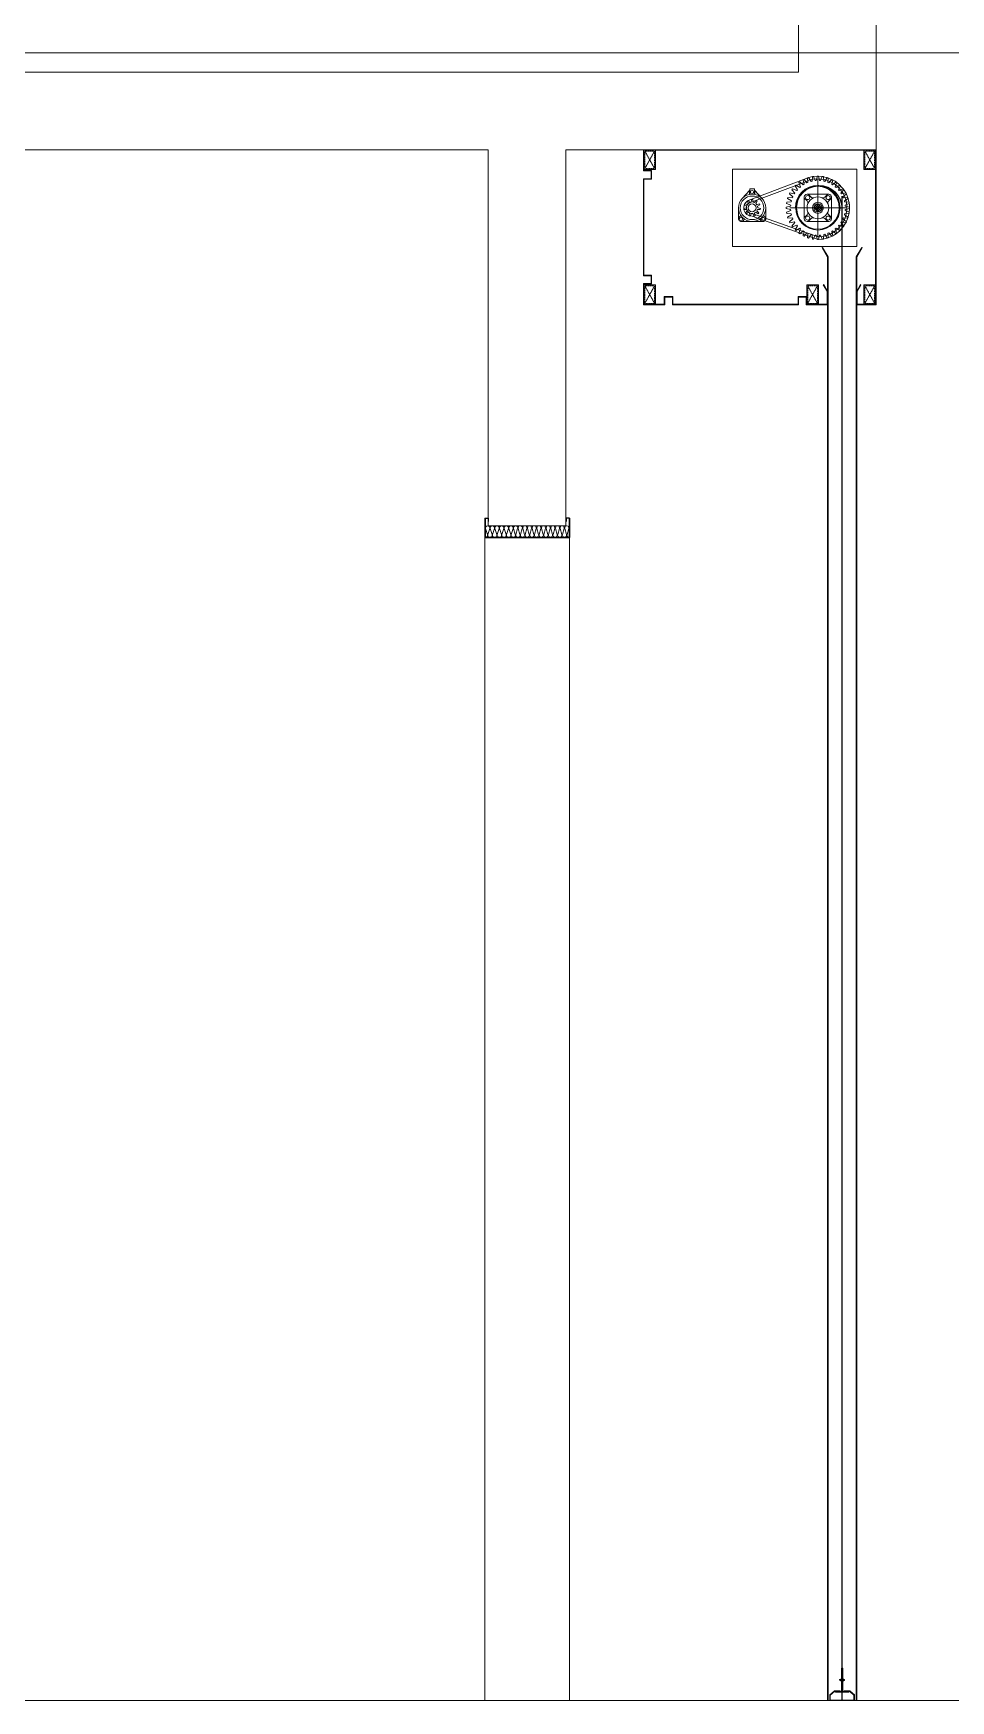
# Model space of a CAD drawing. Header units: millimetres. Extents: x 0 to 420000, y 0 to 297000.
# Drawn here: x 165689 to 168055, y 34450 to 38750 of the extents above; entities that cross this region are included whole.
import ezdxf

# ---------------------------------------------------------------- set-up
doc = ezdxf.new("R2010")
doc.units = ezdxf.units.MM
for name, pattern in [('CEN', [62, 60, -1, 0, -1]), ('CENTER', [2, 1.25, -0.25, 0.25, -0.25]), ('HIDDENX2', [0.75, 0.5, -0.25])]:
    doc.linetypes.add(name, pattern=pattern)
for name, color, linetype, lineweight in [('A-AXIS-LINE', 1, 'CEN', 15), ('A-CONC-LIN1', 2, 'Continuous', 40), ('A-ELEV-LIN3', 8, 'Continuous', 18), ('A-WAXM-PANL', 6, 'Continuous', 20), ('A-XXXX-FIN2', 6, 'Continuous', 20), ('A-XXXX-INSL2', 8, 'Continuous', 18), ('DJ', 7, 'Continuous', 5)]:
    doc.layers.add(name, color=color, linetype=linetype, lineweight=lineweight)
doc.layers.add('CEN', color=1, linetype='CEN')

# ---------------------------------------------------------------- blocks, each defined once
blk = doc.blocks.new('axis(211208)')
at = {"layer": 'A-AXIS-LINE', "ltscale": 1000}
for p, q in [((4631788.1, -426868.7), (4955413.1, -426868.7)), ((4631788.1, -431118.7), (4955413.1, -431118.7))]:
    blk.add_line(p, q, dxfattribs=at)
blk = doc.blocks.new('지하2층')
at = {"layer": 'A-XXXX-FIN2'}
for p, q in [((4737073.8, -391118.7), (4734573.8, -391118.7)), ((4758723.8, -391118.7), (4737273.8, -391118.7))]:
    blk.add_line(p, q, dxfattribs=at)
blk = doc.blocks.new('방화스크린(냉동전실)(220321)')
at = {"layer": 'A-ELEV-LIN3'}
for p, q in [((225602.9, 83862.7), (225460.5, 83809.3)), ((225606, 83856.5), (225463.7, 83803.1)), ((225593.2, 83856.9), (225590.9, 83855.2)), ((225590.9, 83855.2), (225595.2, 83844.5)), ((225593.2, 83856.9), (225602, 83849.4)), ((225604.2, 83863.4), (225601.7, 83862.1)), ((225601.7, 83862.1), (225604.3, 83850.8)), ((225604.3, 83850.8), (225602, 83849.4)), ((225604.2, 83863.4), (225611.8, 83854.6)), ((225614.2, 83855.6), (225611.8, 83854.6)), ((225616.1, 83868.1), (225613.4, 83867.2)), ((225613.4, 83867.2), (225614.2, 83855.6)), ((225616.1, 83868.1), (225622.3, 83858.2)), ((225624.8, 83858.9), (225622.3, 83858.2)), ((225625.8, 83870.4), (225624.8, 83858.9)), ((225628.6, 83870.9), (225625.8, 83870.4)), ((225628.6, 83870.9), (225633.2, 83860.2)), ((225635.8, 83860.4), (225633.2, 83860.2)), ((225638.6, 83871.6), (225635.8, 83860.4)), ((225641.4, 83871.6), (225638.6, 83871.6)), ((225640, 83717.2), (225640, 83862.8)), ((225641.4, 83871.6), (225644.2, 83860.4)), ((225646.8, 83860.2), (225644.2, 83860.4)), ((225651.4, 83870.9), (225646.8, 83860.2)), ((225654.2, 83870.4), (225651.4, 83870.9)), ((225654.2, 83870.4), (225655.2, 83858.9)), ((225657.7, 83858.2), (225655.2, 83858.9)), ((225663.9, 83868.1), (225657.7, 83858.2)), ((225666.6, 83867.2), (225663.9, 83868.1)), ((225666.6, 83867.2), (225665.8, 83855.6)), ((225668.2, 83854.6), (225665.8, 83855.6)), ((225675.8, 83863.4), (225668.2, 83854.6)), ((225678.3, 83862.1), (225675.7, 83850.8)), ((225678, 83849.4), (225675.7, 83850.8)), ((225678.3, 83862.1), (225675.8, 83863.4)), ((225686.9, 83856.9), (225678, 83849.4)), ((225689.1, 83855.2), (225684.8, 83844.5)), ((225689.1, 83855.2), (225686.9, 83856.9)), ((225464.7, 83835.9), (225444.6, 83813.8)), ((225459.9, 83808.9), (225457.5, 83807.3)), ((225457.5, 83807.3), (225460.6, 83801)), ((225459.9, 83808.9), (225464.5, 83803.5)), ((225463.3, 83834.3), (225463.3, 83824.4)), ((225476.1, 83838.8), (225464.7, 83838.8)), ((225464.7, 83824.7), (225464.7, 83838.8)), ((225468.9, 83811.5), (225468.1, 83804.5)), ((225471.8, 83811.5), (225468.9, 83811.5)), ((225471.8, 83811.5), (225472.7, 83804.5)), ((225476.1, 83824.6), (225476.1, 83838.8)), ((225476.1, 83835.7), (225496.1, 83813.8)), ((225480.8, 83808.9), (225476.3, 83803.5)), ((225477.4, 83834.3), (225477.4, 83824.4)), ((225483.2, 83807.3), (225480.2, 83801)), ((225483.2, 83807.3), (225480.8, 83808.9)), ((225562.8, 83816.6), (225561.9, 83813.9)), ((225561.9, 83813.9), (225571.8, 83807.7)), ((225562.8, 83816.6), (225574.4, 83815.8)), ((225567.9, 83828.3), (225566.6, 83825.8)), ((225566.6, 83825.8), (225575.4, 83818.2)), ((225567.9, 83828.3), (225579.2, 83825.7)), ((225571.8, 83807.7), (225571.1, 83805.2)), ((225574.8, 83839.1), (225573.1, 83836.8)), ((225573.1, 83836.8), (225580.6, 83828)), ((225575.4, 83818.2), (225574.4, 83815.8)), ((225574.8, 83839.1), (225585.5, 83834.8)), ((225580.6, 83828), (225579.2, 83825.7)), ((225583.3, 83848.7), (225581.3, 83846.7)), ((225581.3, 83846.7), (225587.2, 83836.8)), ((225583.3, 83848.7), (225593.2, 83842.7)), ((225587.2, 83836.8), (225585.5, 83834.8)), ((225595.2, 83844.5), (225593.2, 83842.7)), ((225604.8, 83818.1), (225604.8, 83761.8)), ((225604.8, 83815.2), (225612.2, 83807.8)), ((225611.9, 83825.2), (225668.1, 83825.2)), ((225614.8, 83825.2), (225622.2, 83817.8)), ((225640, 83847.9), (225642.2, 83847.9)), ((225640, 83847.2), (225642.2, 83847.2)), ((225665.2, 83825.2), (225657.8, 83817.8)), ((225675.2, 83815.2), (225667.8, 83807.8)), ((225675.2, 83818.1), (225675.2, 83761.8)), ((225686.8, 83842.7), (225684.8, 83844.5)), ((225696.7, 83848.7), (225686.8, 83842.7)), ((225698.7, 83846.7), (225692.8, 83836.8)), ((225694.5, 83834.8), (225692.8, 83836.8)), ((225705.2, 83839.1), (225694.5, 83834.8)), ((225698.7, 83846.7), (225696.7, 83848.7)), ((225706.9, 83836.8), (225699.4, 83828)), ((225700.8, 83825.7), (225699.4, 83828)), ((225712.1, 83828.3), (225700.8, 83825.7)), ((225713.4, 83825.8), (225704.6, 83818.2)), ((225705.6, 83815.8), (225704.6, 83818.2)), ((225706.9, 83836.8), (225705.2, 83839.1)), ((225717.2, 83816.6), (225705.6, 83815.8)), ((225718.1, 83813.9), (225708.2, 83807.7)), ((225708.9, 83805.2), (225708.2, 83807.7)), ((225713.4, 83825.8), (225712.1, 83828.3)), ((225718.1, 83813.9), (225717.2, 83816.6)), ((225435.2, 83790), (225435.2, 83759.7)), ((225441, 83770.6), (225435.2, 83764.8)), ((225448.9, 83788.3), (225455.6, 83790.3)), ((225448.9, 83788.3), (225449.3, 83785.5)), ((225449.3, 83785.5), (225456.3, 83785.7)), ((225451.4, 83800.2), (225450.2, 83797.7)), ((225450.2, 83797.7), (225456.2, 83794)), ((225451.4, 83800.2), (225458.1, 83798.2)), ((225453.2, 83777), (225457.8, 83782.2)), ((225453.2, 83777), (225455, 83774.8)), ((225455, 83774.8), (225460.8, 83778.8)), ((225456.2, 83794), (225455.6, 83790.3)), ((225456.3, 83785.7), (225457.8, 83782.2)), ((225460.6, 83801), (225458.1, 83798.2)), ((225460.8, 83778.8), (225464, 83776.7)), ((225462.9, 83769.7), (225464, 83776.7)), ((225462.9, 83769.7), (225465.6, 83769)), ((225468.1, 83804.5), (225464.5, 83803.5)), ((225465.6, 83769), (225468.4, 83775.4)), ((225468.4, 83775.4), (225472.2, 83775.4)), ((225640.9, 83715.3), (225470.5, 83775.3)), ((225641, 83708.4), (225470.6, 83768.4)), ((225475.1, 83769), (225472.2, 83775.4)), ((225476.3, 83803.5), (225472.7, 83804.5)), ((225475.1, 83769), (225477.8, 83769.7)), ((225476.6, 83776.7), (225479.8, 83778.7)), ((225477.8, 83769.7), (225476.6, 83776.7)), ((225485.7, 83774.8), (225479.8, 83778.7)), ((225482.6, 83798.1), (225480.2, 83801)), ((225489.3, 83800.2), (225482.6, 83798.1)), ((225482.8, 83782.2), (225484.4, 83785.6)), ((225487.5, 83777), (225482.8, 83782.2)), ((225491.4, 83785.5), (225484.4, 83785.6)), ((225490.5, 83797.7), (225484.6, 83793.9)), ((225485.1, 83790.2), (225484.6, 83793.9)), ((225491.8, 83788.3), (225485.1, 83790.2)), ((225485.7, 83774.8), (225487.5, 83777)), ((225490.5, 83797.7), (225489.3, 83800.2)), ((225491.4, 83785.5), (225491.8, 83788.3)), ((225499.7, 83770.6), (225505.5, 83764.8)), ((225505.5, 83790), (225505.5, 83759.7)), ((225558.4, 83791.4), (225569.6, 83794.2)), ((225558.4, 83791.4), (225558.4, 83788.6)), ((225558.4, 83788.6), (225569.6, 83785.8)), ((225559.6, 83804.2), (225559.1, 83801.4)), ((225559.1, 83801.4), (225569.8, 83796.8)), ((225559.1, 83778.6), (225569.8, 83783.2)), ((225559.1, 83778.6), (225559.6, 83775.8)), ((225559.6, 83804.2), (225571.1, 83805.2)), ((225559.6, 83775.8), (225571.1, 83774.8)), ((225561.9, 83766.1), (225571.8, 83772.3)), ((225561.9, 83766.1), (225562.8, 83763.4)), ((225562.8, 83763.4), (225574.4, 83764.2)), ((225712.8, 83790), (225567.2, 83790)), ((225569.8, 83796.8), (225569.6, 83794.2)), ((225569.6, 83785.8), (225569.8, 83783.2)), ((225571.1, 83774.8), (225571.8, 83772.3)), ((225574.4, 83764.2), (225575.4, 83761.8)), ((225582.8, 83790), (225582.1, 83790)), ((225612.2, 83772.2), (225604.8, 83764.8)), ((225629.5, 83790.6), (225640.6, 83779.5)), ((225630.5, 83794.6), (225644.5, 83780.5)), ((225632.5, 83797.5), (225647.5, 83782.5)), ((225635.5, 83799.5), (225649.5, 83785.4)), ((225650.5, 83789.4), (225639.4, 83800.5)), ((225667.8, 83772.2), (225675.2, 83764.8)), ((225704.6, 83761.8), (225705.6, 83764.2)), ((225717.2, 83763.4), (225705.6, 83764.2)), ((225708.2, 83772.3), (225708.9, 83774.8)), ((225718.1, 83766.1), (225708.2, 83772.3)), ((225720.4, 83804.2), (225708.9, 83805.2)), ((225720.4, 83775.8), (225708.9, 83774.8)), ((225720.9, 83801.4), (225710.2, 83796.8)), ((225710.4, 83794.2), (225710.2, 83796.8)), ((225710.2, 83783.2), (225710.4, 83785.8)), ((225720.9, 83778.6), (225710.2, 83783.2)), ((225721.6, 83791.4), (225710.4, 83794.2)), ((225721.6, 83788.6), (225710.4, 83785.8)), ((225717.2, 83763.4), (225718.1, 83766.1)), ((225720.9, 83801.4), (225720.4, 83804.2)), ((225720.4, 83775.8), (225720.9, 83778.6)), ((225721.6, 83788.6), (225721.6, 83791.4)), ((225440.1, 83754.9), (225500.6, 83754.9)), ((225451, 83760.7), (225445.2, 83754.9)), ((225489.7, 83760.7), (225495.5, 83754.9)), ((225566.6, 83754.2), (225575.4, 83761.8)), ((225566.6, 83754.2), (225567.9, 83751.7)), ((225567.9, 83751.7), (225579.2, 83754.3)), ((225573.1, 83743.1), (225580.6, 83752)), ((225573.1, 83743.1), (225574.8, 83740.9)), ((225574.8, 83740.9), (225585.5, 83745.2)), ((225579.2, 83754.3), (225580.6, 83752)), ((225581.3, 83733.3), (225587.2, 83743.2)), ((225581.3, 83733.3), (225583.3, 83731.3)), ((225583.3, 83731.3), (225593.2, 83737.2)), ((225585.5, 83745.2), (225587.2, 83743.2)), ((225590.9, 83724.8), (225595.2, 83735.5)), ((225590.9, 83724.8), (225593.2, 83723.1)), ((225593.2, 83737.2), (225595.2, 83735.5)), ((225593.2, 83723.1), (225602, 83730.6)), ((225601.7, 83717.9), (225604.3, 83729.2)), ((225602, 83730.6), (225604.3, 83729.2)), ((225604.2, 83716.6), (225611.8, 83725.4)), ((225611.8, 83725.4), (225614.2, 83724.4)), ((225611.9, 83754.8), (225668.1, 83754.8)), ((225613.4, 83712.8), (225614.2, 83724.4)), ((225622.2, 83762.2), (225614.8, 83754.8)), ((225616.1, 83711.9), (225622.3, 83721.8)), ((225622.3, 83721.8), (225624.8, 83721.1)), ((225625.8, 83709.6), (225624.8, 83721.1)), ((225654.2, 83709.6), (225655.2, 83721.1)), ((225655.2, 83721.1), (225657.7, 83721.8)), ((225663.9, 83711.9), (225657.7, 83721.8)), ((225657.8, 83762.2), (225665.2, 83754.8)), ((225665.8, 83724.4), (225668.2, 83725.4)), ((225666.6, 83712.8), (225665.8, 83724.4)), ((225675.8, 83716.6), (225668.2, 83725.4)), ((225675.7, 83729.2), (225678, 83730.6)), ((225678.3, 83717.9), (225675.7, 83729.2)), ((225686.9, 83723.1), (225678, 83730.6)), ((225684.8, 83735.5), (225686.8, 83737.2)), ((225689.1, 83724.8), (225684.8, 83735.5)), ((225696.7, 83731.3), (225686.8, 83737.2)), ((225686.9, 83723.1), (225689.1, 83724.8)), ((225692.8, 83743.2), (225694.5, 83745.2)), ((225698.7, 83733.3), (225692.8, 83743.2)), ((225705.2, 83740.9), (225694.5, 83745.2)), ((225696.7, 83731.3), (225698.7, 83733.3)), ((225699.4, 83752), (225700.8, 83754.3)), ((225706.9, 83743.1), (225699.4, 83752)), ((225712.1, 83751.7), (225700.8, 83754.3)), ((225713.4, 83754.2), (225704.6, 83761.8)), ((225705.2, 83740.9), (225706.9, 83743.1)), ((225712.1, 83751.7), (225713.4, 83754.2)), ((225601.7, 83717.9), (225604.2, 83716.6)), ((225613.4, 83712.8), (225616.1, 83711.9)), ((225625.8, 83709.6), (225628.6, 83709.1)), ((225628.6, 83709.1), (225633.2, 83719.8)), ((225633.2, 83719.8), (225635.8, 83719.6)), ((225638.6, 83708.4), (225635.8, 83719.6)), ((225638.6, 83708.4), (225641.4, 83708.4)), ((225641.4, 83708.4), (225644.2, 83719.6)), ((225644.2, 83719.6), (225646.8, 83719.8)), ((225651.4, 83709.1), (225646.8, 83719.8)), ((225652.1, 83687.8), (225651, 83687.2)), ((225665, 83663), (225651, 83687.2)), ((225651.4, 83709.1), (225654.2, 83709.6)), ((225666.2, 83663.4), (225652.1, 83687.8)), ((225663.9, 83711.9), (225666.6, 83712.8)), ((225675.8, 83716.6), (225678.3, 83717.9)), ((225738.8, 83663.4), (225752.9, 83687.8)), ((225740, 83663), (225754, 83687.2)), ((225752.9, 83687.8), (225754, 83687.2)), ((225665, 83663), (225665, 79940)), ((225666.2, 83663.4), (225666.2, 79940)), ((225738.8, 83663.4), (225738.8, 79940)), ((225740, 83663), (225740, 79940))]:
    blk.add_line(p, q, dxfattribs=at)
blk.add_lwpolyline([(225420, 83890), (225740, 83890), (225740, 83690), (225420, 83690)], close=True, dxfattribs=at)
for centre, radius in [((225470.3, 83790), 35.1), ((225470.3, 83790), 30.4), ((225470.3, 83830.7), 4.16), ((225640, 83790), 57.2), ((225640, 83790), 55), ((225613.6, 83816.4), 5.28), ((225640, 83790), 28.1), ((225666.4, 83816.4), 5.28), ((225441.5, 83761.2), 4.16), ((225470.3, 83790), 10.3), ((225499.2, 83761.2), 4.16), ((225613.6, 83763.6), 5.28), ((225640, 83790), 14.2), ((225640, 83790), 10.6), ((225666.4, 83763.6), 5.28)]:
    blk.add_circle(centre, radius, dxfattribs=at)
for centre, radius, start, end in [((225640, 83790), 81.6, 270.6676, 117.0579), ((225640, 83790), 74.7, 270.6651, 117.0605), ((225470.3, 83790), 21.6, 117.0304, 270.6943), ((225640, 83790), 58, 90, 180), ((225640, 83790), 57.3, 90, 180), ((225611.9, 83818.1), 7.04, 90, 180), ((225607.2, 83802.8), 7.04, 338.5782, 45), ((225627.2, 83822.7), 7.04, 225, 291.4218), ((225642.2, 83787.2), 60.7, 0, 90), ((225642.2, 83787.2), 60, 0, 90), ((225652.9, 83822.7), 7.04, 248.5782, 315), ((225672.8, 83802.8), 7.04, 135, 201.4218), ((225668.1, 83818.1), 7.04, 0, 90), ((225470.3, 83790), 14.7, 117.0304, 270.6943), ((225607.2, 83777.1), 7.04, 315, 21.4218), ((225627.2, 83757.2), 7.04, 68.5782, 135), ((225652.9, 83757.2), 7.04, 45, 111.4218), ((225672.8, 83777.1), 7.04, 158.5782, 225), ((225470.3, 83790), 46.4, 220.779, 229.221), ((225470.3, 83790), 46.4, 310.779, 319.221), ((225611.9, 83761.8), 7.04, 180, 270), ((225668.1, 83761.8), 7.04, 270, 0)]:
    blk.add_arc(centre, radius, start, end, dxfattribs=at)
at = {"layer": 'CEN', "color": 1, "linetype": 'CENTER'}
blk.add_line((225702.5, 79940), (225702.5, 83819.7), dxfattribs=at)
at = {"layer": 'DJ', "color": 8, "linetype": 'HIDDENX2'}
for p, q in [((225193.7, 83891.3), (225218.7, 83936.3)), ((225193.7, 83936.3), (225218.7, 83891.3)), ((225761.3, 83891.3), (225786.3, 83936.3)), ((225761.3, 83936.3), (225786.3, 83891.3)), ((225193.7, 83543.7), (225218.7, 83588.7)), ((225193.7, 83588.7), (225218.7, 83543.7)), ((225613.7, 83543.7), (225638.7, 83588.7)), ((225613.7, 83588.7), (225638.7, 83543.7)), ((225761.3, 83543.7), (225786.3, 83588.7)), ((225761.3, 83588.7), (225786.3, 83543.7))]:
    blk.add_line(p, q, dxfattribs=at)
at = {"layer": 'DJ', "color": 4}
for p, q in [((225702.2, 79941.5), (225702.2, 83787.2)), ((225702.9, 79941.5), (225702.9, 83787.2)), ((225702.9, 79941.5), (225702.2, 79941.5))]:
    blk.add_line(p, q, dxfattribs=at)
at = {"layer": 'DJ', "color": 1, "linetype": 'Continuous'}
for p, q in [((225697.9, 79995.3), (225697.9, 79991.7)), ((225698.1, 79995.5), (225698, 79995.5)), ((225698.1, 79991.5), (225698, 79991.5)), ((225698.1, 79995.5), (225698.1, 79991.5)), ((225698.3, 79995.6), (225698.2, 79995.6)), ((225698.3, 79991.4), (225698.2, 79991.4)), ((225698.3, 79995.7), (225700.6, 79995.7)), ((225698.3, 79991.2), (225698.3, 79995.7)), ((225698.5, 79995.7), (225698.3, 79995.5)), ((225698.5, 79995.7), (225698.3, 79995.6)), ((225698.4, 79995.7), (225698.3, 79995.7)), ((225698.5, 79995.6), (225698.3, 79995.4)), ((225698.4, 79995.5), (225698.3, 79995.4)), ((225698.4, 79995.4), (225698.3, 79995.3)), ((225698.4, 79995.2), (225698.3, 79995.2)), ((225698.3, 79995.1), (225698.3, 79995)), ((225698.3, 79995.1), (225698.3, 79995.1)), ((225698.3, 79995), (225698.3, 79995)), ((225698.3, 79994.3), (225698.3, 79994.3)), ((225698.3, 79994.2), (225698.3, 79994.2)), ((225698.3, 79994.2), (225698.3, 79994.2)), ((225698.3, 79994.1), (225698.3, 79994.1)), ((225698.4, 79994), (225698.3, 79993.9)), ((225698.3, 79994), (225698.3, 79994)), ((225698.4, 79993.9), (225698.3, 79993.8)), ((225698.4, 79993.9), (225698.3, 79993.8)), ((225698.4, 79993.8), (225698.3, 79993.7)), ((225698.5, 79993.7), (225698.3, 79993.5)), ((225698.4, 79993.7), (225698.3, 79993.6)), ((225698.5, 79993.6), (225698.3, 79993.4)), ((225698.5, 79993.6), (225698.3, 79993.4)), ((225698.5, 79993.5), (225698.3, 79993.3)), ((225698.5, 79993.4), (225698.3, 79993.2)), ((225698.4, 79993.3), (225698.3, 79993.1)), ((225698.4, 79993.1), (225698.3, 79993)), ((225698.4, 79993), (225698.3, 79993)), ((225698.3, 79992.9), (225698.3, 79992.9)), ((225698.3, 79992.8), (225698.3, 79992.8)), ((225698.3, 79992.7), (225698.3, 79992.7)), ((225698.3, 79992), (225698.3, 79992)), ((225698.3, 79991.9), (225698.3, 79991.9)), ((225698.3, 79991.9), (225698.3, 79991.9)), ((225698.3, 79991.8), (225698.3, 79991.8)), ((225698.4, 79991.7), (225698.3, 79991.6)), ((225698.4, 79991.7), (225698.3, 79991.7)), ((225698.4, 79991.6), (225698.3, 79991.5)), ((225698.4, 79991.6), (225698.3, 79991.5)), ((225698.4, 79991.5), (225698.3, 79991.4)), ((225698.5, 79991.4), (225698.3, 79991.2)), ((225698.4, 79991.4), (225698.3, 79991.3)), ((225698.3, 79991.2), (225700.6, 79991.2)), ((225698.5, 79991.3), (225698.4, 79991.2)), ((225700.3, 79993.5), (225698.5, 79993.5)), ((225698.5, 79991.3), (225698.5, 79991.2)), ((225700.4, 79995.7), (225700.3, 79995.7)), ((225700.6, 79993.7), (225700.3, 79993.5)), ((225700.6, 79993.6), (225700.3, 79993.4)), ((225700.6, 79991.5), (225700.3, 79991.2)), ((225700.6, 79995.7), (225700.4, 79995.5)), ((225700.5, 79995.7), (225700.4, 79995.6)), ((225700.4, 79995.7), (225700.4, 79995.7)), ((225700.6, 79995.6), (225700.4, 79995.5)), ((225700.6, 79995.5), (225700.4, 79995.4)), ((225700.6, 79993.9), (225700.4, 79993.7)), ((225700.6, 79993.8), (225700.4, 79993.6)), ((225700.6, 79993.5), (225700.4, 79993.3)), ((225700.6, 79993.5), (225700.4, 79993.4)), ((225700.6, 79993.4), (225700.4, 79993.3)), ((225700.6, 79993.3), (225700.4, 79993.2)), ((225700.6, 79991.6), (225700.4, 79991.4)), ((225700.6, 79991.6), (225700.4, 79991.5)), ((225700.6, 79991.4), (225700.4, 79991.2)), ((225700.6, 79995.5), (225700.5, 79995.4)), ((225700.6, 79995.4), (225700.5, 79995.3)), ((225700.6, 79995.3), (225700.5, 79995.2)), ((225700.6, 79995.2), (225700.5, 79995.2)), ((225700.6, 79995.1), (225700.5, 79995)), ((225700.6, 79995.1), (225700.5, 79995.1)), ((225700.6, 79995), (225700.5, 79995)), ((225700.6, 79994.3), (225700.5, 79994.3)), ((225700.6, 79994.2), (225700.5, 79994.2)), ((225700.6, 79994.1), (225700.5, 79994.1)), ((225700.6, 79994), (225700.5, 79994)), ((225700.6, 79993.9), (225700.5, 79993.9)), ((225700.6, 79993.2), (225700.5, 79993.1)), ((225700.6, 79993.2), (225700.5, 79993.1)), ((225700.6, 79993.1), (225700.5, 79993)), ((225700.6, 79993), (225700.5, 79993)), ((225700.6, 79992.9), (225700.5, 79992.9)), ((225700.6, 79992.8), (225700.5, 79992.7)), ((225700.6, 79992.8), (225700.5, 79992.8)), ((225700.6, 79992), (225700.5, 79991.9)), ((225700.6, 79992), (225700.5, 79992)), ((225700.6, 79991.9), (225700.5, 79991.9)), ((225700.6, 79991.8), (225700.5, 79991.7)), ((225700.6, 79991.7), (225700.5, 79991.6)), ((225700.6, 79991.3), (225700.5, 79991.2)), ((225700.6, 79991.2), (225700.6, 79995.7)), ((225706.7, 79995.7), (225704.5, 79995.7)), ((225704.5, 79995.7), (225704.6, 79995.5)), ((225704.5, 79995.7), (225704.6, 79995.6)), ((225704.5, 79991.2), (225704.5, 79995.7)), ((225704.5, 79995.6), (225704.6, 79995.5)), ((225704.5, 79995.5), (225704.5, 79995.4)), ((225704.5, 79995.5), (225704.6, 79995.4)), ((225704.5, 79995.4), (225704.5, 79995.3)), ((225704.5, 79995.3), (225704.5, 79995.2)), ((225704.5, 79995.2), (225704.5, 79995.2)), ((225704.5, 79995.1), (225704.5, 79995)), ((225704.5, 79995.1), (225704.5, 79995.1)), ((225704.5, 79995), (225704.5, 79995)), ((225704.5, 79994.3), (225704.5, 79994.3)), ((225704.5, 79994.2), (225704.5, 79994.2)), ((225704.5, 79994.1), (225704.5, 79994.1)), ((225704.5, 79994), (225704.5, 79994)), ((225704.5, 79993.9), (225704.6, 79993.7)), ((225704.5, 79993.9), (225704.5, 79993.9)), ((225704.5, 79993.8), (225704.6, 79993.6)), ((225704.5, 79993.7), (225704.7, 79993.5)), ((225704.5, 79993.6), (225704.7, 79993.4)), ((225704.5, 79993.5), (225704.6, 79993.3)), ((225704.5, 79993.5), (225704.6, 79993.4)), ((225704.5, 79993.4), (225704.6, 79993.3)), ((225704.5, 79993.3), (225704.6, 79993.2)), ((225704.5, 79993.2), (225704.5, 79993.1)), ((225704.5, 79993.2), (225704.5, 79993.1)), ((225704.5, 79993.1), (225704.5, 79993)), ((225704.5, 79993), (225704.5, 79993)), ((225704.5, 79992.9), (225704.5, 79992.9)), ((225704.5, 79992.8), (225704.5, 79992.7)), ((225704.5, 79992.8), (225704.5, 79992.8)), ((225704.5, 79992), (225704.5, 79991.9)), ((225704.5, 79992), (225704.5, 79992)), ((225704.5, 79991.9), (225704.5, 79991.9)), ((225704.5, 79991.8), (225704.5, 79991.7)), ((225704.5, 79991.7), (225704.5, 79991.6)), ((225704.5, 79991.6), (225704.6, 79991.4)), ((225704.5, 79991.6), (225704.6, 79991.5)), ((225704.5, 79991.5), (225704.7, 79991.2)), ((225704.5, 79991.4), (225704.6, 79991.2)), ((225704.5, 79991.3), (225704.5, 79991.2)), ((225706.7, 79991.2), (225704.5, 79991.2)), ((225704.6, 79995.7), (225704.6, 79995.7)), ((225704.6, 79995.7), (225704.7, 79995.7)), ((225704.7, 79993.5), (225706.5, 79993.5)), ((225706.5, 79995.7), (225706.7, 79995.5)), ((225706.5, 79995.7), (225706.7, 79995.6)), ((225706.5, 79995.6), (225706.7, 79995.4)), ((225706.5, 79993.7), (225706.7, 79993.5)), ((225706.5, 79993.6), (225706.7, 79993.4)), ((225706.5, 79993.6), (225706.7, 79993.4)), ((225706.5, 79993.5), (225706.7, 79993.3)), ((225706.5, 79993.4), (225706.7, 79993.2)), ((225706.5, 79991.4), (225706.7, 79991.2)), ((225706.5, 79991.3), (225706.5, 79991.2)), ((225706.5, 79991.3), (225706.6, 79991.2)), ((225706.6, 79995.7), (225706.7, 79995.7)), ((225706.6, 79995.5), (225706.7, 79995.4)), ((225706.6, 79995.4), (225706.7, 79995.3)), ((225706.6, 79994), (225706.7, 79993.9)), ((225706.6, 79993.9), (225706.7, 79993.8)), ((225706.6, 79993.9), (225706.7, 79993.8)), ((225706.6, 79993.8), (225706.7, 79993.7)), ((225706.6, 79993.7), (225706.7, 79993.6)), ((225706.6, 79993.3), (225706.7, 79993.1)), ((225706.6, 79993.1), (225706.7, 79993)), ((225706.6, 79993), (225706.7, 79993)), ((225706.6, 79991.7), (225706.7, 79991.6)), ((225706.6, 79991.7), (225706.7, 79991.7)), ((225706.6, 79991.6), (225706.7, 79991.5)), ((225706.6, 79991.6), (225706.7, 79991.5)), ((225706.6, 79991.5), (225706.7, 79991.4)), ((225706.6, 79991.4), (225706.7, 79991.3)), ((225706.7, 79991.2), (225706.7, 79995.7)), ((225706.7, 79995.6), (225706.8, 79995.6)), ((225706.6, 79995.2), (225706.7, 79995.2)), ((225706.7, 79995.1), (225706.7, 79995)), ((225706.7, 79995.1), (225706.7, 79995.1)), ((225706.7, 79995), (225706.7, 79995)), ((225706.7, 79994.3), (225706.7, 79994.3)), ((225706.7, 79994.2), (225706.7, 79994.2)), ((225706.7, 79994.2), (225706.7, 79994.2)), ((225706.7, 79994.1), (225706.7, 79994.1)), ((225706.7, 79994), (225706.7, 79994)), ((225706.7, 79992.9), (225706.7, 79992.9)), ((225706.7, 79992.8), (225706.7, 79992.8)), ((225706.7, 79992.7), (225706.7, 79992.7)), ((225706.7, 79992), (225706.7, 79992)), ((225706.7, 79991.9), (225706.7, 79991.9)), ((225706.7, 79991.9), (225706.7, 79991.9)), ((225706.7, 79991.8), (225706.7, 79991.8)), ((225706.7, 79991.4), (225706.8, 79991.4)), ((225706.9, 79995.5), (225706.9, 79991.5)), ((225706.9, 79995.5), (225707, 79995.5)), ((225706.9, 79991.5), (225707, 79991.5)), ((225707.2, 79995.3), (225707.2, 79991.7))]:
    blk.add_line(p, q, dxfattribs=at)
at = {"layer": 'DJ', "color": 4}
blk.add_lwpolyline([(225654, 83591.7), (225655, 83592.3), (225665, 83575), (225665, 83540), (225610, 83540), (225610, 83560), (225590, 83560), (225590, 83540), (225265, 83540), (225265, 83560), (225245, 83560), (225245, 83540), (225190, 83540), (225190, 83595), (225210, 83595), (225210, 83615), (225190, 83615), (225190, 83865), (225210, 83865), (225210, 83885), (225190, 83885), (225190, 83940), (225790, 83940), (225790, 83540), (225740, 83540), (225740, 83575), (225750, 83592.3), (225751, 83591.7)], dxfattribs=at)
at = {"layer": 'DJ', "color": 5}
for points in [[(225191.2, 83938.8), (225191.2, 83888.8), (225221.2, 83888.8), (225221.2, 83938.8)], [(225191.2, 83591.2), (225191.2, 83541.2), (225221.2, 83541.2), (225221.2, 83591.2)], [(225611.2, 83591.2), (225611.2, 83541.2), (225641.2, 83541.2), (225641.2, 83591.2)], [(225758.8, 83591.2), (225758.8, 83541.2), (225788.8, 83541.2), (225788.8, 83591.2)], [(225702.2, 80023.5), (225702.2, 79961.9), (225685.6, 79961.9), (225685.6, 79963.5), (225700.6, 79963.5), (225700.6, 80023.5)], [(225702.9, 80023.5), (225702.9, 79961.9), (225719.5, 79961.9), (225719.5, 79963.5), (225704.5, 79963.5), (225704.5, 80023.5)]]:
    blk.add_lwpolyline(points, close=True, dxfattribs=at)
at = {"layer": 'DJ', "color": 8}
for points in [[(225654, 83591.7), (225663.8, 83574.7), (225663.8, 83541.2), (225611.2, 83541.2), (225611.2, 83561.2), (225588.8, 83561.2), (225588.8, 83541.2), (225266.2, 83541.2), (225266.2, 83561.2), (225243.8, 83561.2), (225243.8, 83541.2), (225191.2, 83541.2), (225191.2, 83593.8), (225211.2, 83593.8), (225211.2, 83616.2), (225191.2, 83616.2), (225191.2, 83863.8), (225211.2, 83863.8), (225211.2, 83886.2), (225191.2, 83886.2), (225191.2, 83938.8), (225788.8, 83938.8)], [(225788.8, 83938.8), (225788.8, 83541.2), (225741.2, 83541.2), (225741.2, 83574.7), (225751, 83591.7)]]:
    blk.add_lwpolyline(points, dxfattribs=at)
at = {"layer": 'DJ', "color": 8, "linetype": 'HIDDENX2'}
for points in [[(225193.7, 83936.3), (225193.7, 83891.3), (225218.7, 83891.3), (225218.7, 83936.3)], [(225761.3, 83936.3), (225761.3, 83891.3), (225786.3, 83891.3), (225786.3, 83936.3)], [(225193.7, 83588.7), (225193.7, 83543.7), (225218.7, 83543.7), (225218.7, 83588.7)], [(225613.7, 83588.7), (225613.7, 83543.7), (225638.7, 83543.7), (225638.7, 83588.7)], [(225761.3, 83588.7), (225761.3, 83543.7), (225786.3, 83543.7), (225786.3, 83588.7)]]:
    blk.add_lwpolyline(points, close=True, dxfattribs=at)
at = {"layer": 'DJ', "color": 5}
blk.add_lwpolyline([(225788.8, 83888.8), (225758.8, 83888.8), (225758.8, 83938.8)], dxfattribs=at)
at = {"layer": 'DJ', "color": 6, "lineweight": 9}
blk.add_lwpolyline([(225707.5, 79963.5), (225707.5, 79965), (225722.5, 79965), (225734.5, 79955), (225734.5, 79940), (225670.5, 79940), (225670.5, 79955), (225682.5, 79965), (225697.5, 79965), (225697.5, 79963.5), (225683, 79963.5), (225672, 79954.3), (225672, 79941.5), (225733, 79941.5), (225733, 79954.3), (225722, 79963.5)], close=True, dxfattribs=at)
at = {"layer": 'DJ', "color": 1, "linetype": 'Continuous'}
for centre, radius, start, end in [((225697.9, 79993.5), 1.8, 90, 270), ((225698, 79995.3), 0.135, 90, 180), ((225698, 79991.7), 0.135, 180, 270), ((225698.2, 79995.5), 0.135, 90, 180), ((225698.2, 79991.5), 0.135, 180, 270), ((225700.3, 79994.8), 2.02, 151.2403, 184.281), ((225700.3, 79994.5), 2.02, 175.719, 208.7597), ((225700.3, 79992.5), 2.02, 151.2403, 184.281), ((225700.3, 79992.2), 2.02, 175.719, 208.7597), ((225698.5, 79994.8), 2.02, 355.719, 28.7597), ((225698.5, 79994.5), 2.02, 331.2403, 4.281), ((225698.5, 79992.5), 2.02, 355.719, 28.7597), ((225698.5, 79992.2), 2.02, 331.2403, 4.281), ((225706.5, 79994.8), 2.02, 151.2403, 184.281), ((225706.5, 79994.5), 2.02, 175.719, 208.7597), ((225706.5, 79992.5), 2.02, 151.2403, 184.281), ((225706.5, 79992.2), 2.02, 175.719, 208.7597), ((225704.7, 79994.8), 2.02, 355.719, 28.7597), ((225704.7, 79994.5), 2.02, 331.2403, 4.281), ((225704.7, 79992.5), 2.02, 355.719, 28.7597), ((225704.7, 79992.2), 2.02, 331.2403, 4.281), ((225706.8, 79995.5), 0.135, 0, 90), ((225706.8, 79991.5), 0.135, 270, 0), ((225707, 79995.3), 0.135, 0, 90), ((225707, 79991.7), 0.135, 270, 0), ((225707.2, 79993.5), 1.8, 270, 90)]:
    blk.add_arc(centre, radius, start, end, dxfattribs=at)
blk = doc.blocks.new('냉동층(220321)')
at = {"color": 6}
for p, q in [((4737164.8, -408068.7), (4737173.8, -408068.7)), ((4737164.8, -408068.7), (4737164.8, -408118.7)), ((4737165.4, -408069.3), (4737173.2, -408069.3)), ((4737165.4, -408069.3), (4737165.4, -408118.1)), ((4737173.2, -408069.3), (4737173.2, -408077.7)), ((4737173.8, -408068.7), (4737173.8, -408077.7)), ((4737373.8, -408068.7), (4737373.8, -408077.7)), ((4737382.8, -408068.7), (4737373.8, -408068.7)), ((4737374.4, -408069.3), (4737374.4, -408077.7)), ((4737382.2, -408069.3), (4737374.4, -408069.3)), ((4737382.2, -408069.3), (4737382.2, -408118.1)), ((4737382.8, -408068.7), (4737382.8, -408118.7)), ((4737173.8, -408077.7), (4737173.2, -408077.7)), ((4737373.8, -408077.7), (4737374.4, -408077.7)), ((4737164.8, -408118.7), (4737382.8, -408118.7)), ((4737165.4, -408118.1), (4737382.2, -408118.1))]:
    blk.add_line(p, q, dxfattribs=at)
at = {"layer": 'A-ELEV-LIN3'}
for p, q in [((4737164.8, -408118.7), (4737164.8, -411118.7)), ((4737382.8, -408118.7), (4737382.8, -411118.7))]:
    blk.add_line(p, q, dxfattribs=at)
at = {"layer": 'A-WAXM-PANL'}
blk.add_line((4737173.8, -408088.7), (4737173.8, -408088.7), dxfattribs=at)
at = {"layer": 'A-WAXM-PANL', "ltscale": 500}
blk.add_lwpolyline([(4737373.8, -407118.7), (4738173.8, -407118.7), (4738173.8, -401918.7), (4737973.8, -401918.7), (4737973.8, -406918.7), (4733973.8, -406918.7), (4733973.8, -408088.7)], dxfattribs=at)
at = {"layer": 'A-WAXM-PANL'}
for points in [[(4734173.8, -408088.7), (4734173.8, -407118.7), (4737173.8, -407118.7)], [(4737173.8, -408088.9), (4737173.8, -407118.7)], [(4737373.8, -408089.3), (4737373.8, -407118.7)], [(4737173.8, -408088.7), (4737373.8, -408088.7)]]:
    blk.add_lwpolyline(points, dxfattribs=at)
at = {"layer": 'A-XXXX-INSL2'}
blk.add_lwpolyline([(4737382.2, -408118.7, -0.508699), (4737376.9, -408111.4), (4737381.5, -408096, 1.37259), (4737370.9, -408096), (4737375.5, -408111.4, -1.37259), (4737364.9, -408111.4), (4737369.5, -408096, 1.37259), (4737358.9, -408096), (4737363.5, -408111.4, -1.37259), (4737352.9, -408111.4), (4737357.5, -408096, 1.37259), (4737346.9, -408096), (4737351.5, -408111.4, -1.37259), (4737340.9, -408111.4), (4737345.5, -408096, 1.37259), (4737334.9, -408096), (4737339.5, -408111.4, -1.37259), (4737328.9, -408111.4), (4737333.5, -408096, 1.37259), (4737322.9, -408096), (4737327.5, -408111.4, -1.37259), (4737316.9, -408111.4), (4737321.5, -408096, 1.37259), (4737310.9, -408096), (4737315.5, -408111.4, -1.37259), (4737304.9, -408111.4), (4737309.5, -408096, 1.37259), (4737298.9, -408096), (4737303.5, -408111.4, -1.37259), (4737292.9, -408111.4), (4737297.5, -408096, 1.37259), (4737286.9, -408096), (4737291.5, -408111.4, -1.37259), (4737280.9, -408111.4), (4737285.5, -408096, 1.37259), (4737274.9, -408096), (4737279.5, -408111.4, -1.37259), (4737268.9, -408111.4), (4737273.5, -408096, 1.37259), (4737262.9, -408096), (4737267.5, -408111.4, -1.37259), (4737256.9, -408111.4), (4737261.5, -408096, 1.37259), (4737250.9, -408096), (4737255.5, -408111.4, -1.37259), (4737244.9, -408111.4), (4737249.5, -408096, 1.37259), (4737238.9, -408096), (4737243.5, -408111.4, -1.37259), (4737232.9, -408111.4), (4737237.5, -408096, 1.37259), (4737226.9, -408096), (4737231.5, -408111.4, -1.37259), (4737220.9, -408111.4), (4737225.5, -408096, 1.37259), (4737214.9, -408096), (4737219.5, -408111.4, -1.37259), (4737208.9, -408111.4), (4737213.5, -408096, 1.37259), (4737202.9, -408096), (4737207.5, -408111.4, -1.37259), (4737196.9, -408111.4), (4737201.5, -408096, 1.37259), (4737190.9, -408096), (4737195.5, -408111.4, -1.37259), (4737184.9, -408111.4), (4737189.5, -408096, 1.37259), (4737178.9, -408096), (4737183.5, -408111.4, -1.37259), (4737172.9, -408111.4), (4737177.5, -408096, 1.37259), (4737166.9, -408096), (4737171.5, -408111.4, -0.508699), (4737166.2, -408118.7, -0.508699)], format="xyb", dxfattribs=at)
at = {"layer": 'A-CONC-LIN1'}
blk.add_blockref('방화스크린(냉동전실)(220321)', (4512383.8, -491058.7), dxfattribs=at)

msp = doc.modelspace()

# ---------------------------------------------------------------- block references
for name, p in [('냉동층(220321)', (-4570311.3, 445568.7)), ('지하2층', (-4570311.3, 425568.7))]:
    msp.add_blockref(name, p)
at = {"layer": 'A-AXIS-LINE'}
msp.add_blockref('axis(211208)', (-4581588.1, 465568.7), dxfattribs=at)

doc.saveas('drawing.dxf')
